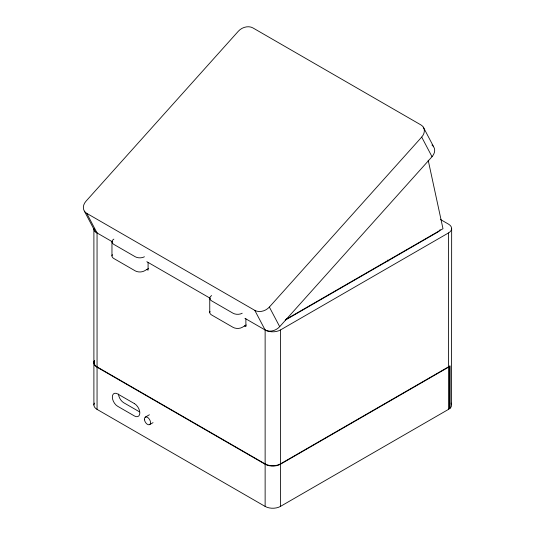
<?xml version="1.0" encoding="UTF-8"?>
<svg xmlns="http://www.w3.org/2000/svg" width="535" height="535" viewBox="0 0 535 535"><rect width="100%" height="100%" fill="white"/><g stroke="black" fill="none" stroke-linecap="round" stroke-linejoin="round"><path stroke-width="0.8" d="M451.567 404.199L451.654 228.539M86.724 213.331L254.8 310.367A10.807 8.293 -27.8 0 0 269.366 307.057L421.694 137.087A10.807 8.293 -27.8 0 0 420.978 124.949L252.901 27.914A10.807 8.293 -27.8 0 0 238.336 31.231L86.008 201.193A10.807 8.293 -27.8 0 0 86.724 213.331L97.056 232.952L97.056 366.863L265.133 463.905A10.807 6.239 0 0 0 280.414 463.905L448.484 366.863A10.807 6.239 0 0 0 449.982 365.786L449.982 408.305M244.936 318.325L265.133 329.988A10.807 8.293 -27.8 0 0 279.698 326.671L432.026 156.708A10.807 8.293 -27.8 0 0 431.966 144.998M148.496 268.53L144.423 270.884A6.48 3.745 0 0 1 135.255 270.884L113.861 258.532A6.48 3.745 0 0 1 112.33 254.653M246.287 324.992L242.215 327.34A6.48 3.745 0 0 1 233.046 327.34L211.653 314.995A6.48 3.745 0 0 1 209.974 311.377M285.75 319.495L442.987 228.719L428.194 160.226M285.229 320.151L437.79 232.07A8.64 4.989 0 0 0 440.138 229.562M254.8 310.367L265.133 329.988A10.807 6.239 0 0 0 280.414 329.988L448.484 232.952A10.807 6.239 0 0 0 448.484 224.132L440.552 219.551M145.319 417.113L149.392 414.759M149.639 424.596L153.037 422.637M94.401 360.918A10.807 6.239 0 0 0 97.056 367.217L265.133 464.253A10.807 6.239 0 0 0 280.414 464.253L448.484 367.217A10.807 6.239 0 0 0 449.734 366.355L449.734 408.519M94.401 403.082A10.807 6.239 0 0 0 97.056 409.389L265.133 506.424A10.807 6.239 0 0 0 280.414 506.424L448.484 409.389A10.807 6.239 0 0 0 451.172 403.143M387.307 260.11L388.751 260.94M93.785 228.445A10.807 8.293 -27.8 0 0 97.056 232.952L112.203 241.7M146.831 261.689L210.309 298.336M146.643 269.346L148.088 270.175L148.088 262.417M244.435 325.802L245.879 326.638L245.879 318.873M139.555 411.863L123.792 402.768A7.564 4.367 60 0 1 118.469 394.074M423.299 127.116L433.631 146.737M421.694 137.087L432.026 156.708M269.366 307.057L279.698 326.671M84.396 211.164L94.728 230.786M448.484 232.952L448.484 366.863M448.484 367.217L448.484 409.389M280.414 329.988L280.414 463.905M280.414 464.253L280.414 506.424M265.133 329.988L265.133 463.905M265.133 464.253L265.133 506.424M209.753 298.229L209.753 312.346M111.962 241.773L111.962 255.884M97.056 367.217L97.056 409.389M93.892 362.456L93.892 228.539A10.807 6.239 0 0 0 97.056 232.952M93.892 362.804L93.892 404.975M242.215 313.229A6.48 3.745 0 0 1 233.046 313.229L211.653 300.877A6.48 3.745 0 0 1 211.653 295.581M97.056 366.863A10.807 6.239 0 0 1 94.401 360.563M144.423 256.767A6.48 3.745 0 0 1 135.255 256.767L113.861 244.421A6.48 3.745 0 0 1 113.861 239.125M134.492 403.651L117.68 393.947A7.564 4.367 60 0 0 112.337 397.037A7.564 4.367 60 0 0 117.68 406.299L134.492 416.003A7.564 4.367 60 0 0 139.836 412.913A7.564 4.367 60 0 0 134.492 403.651M144.477 419.788A4.32 2.494 60 0 0 149.479 424.676A4.32 2.494 60 0 0 148.476 418.096A4.32 2.494 60 0 0 144.477 419.788"/></g></svg>
